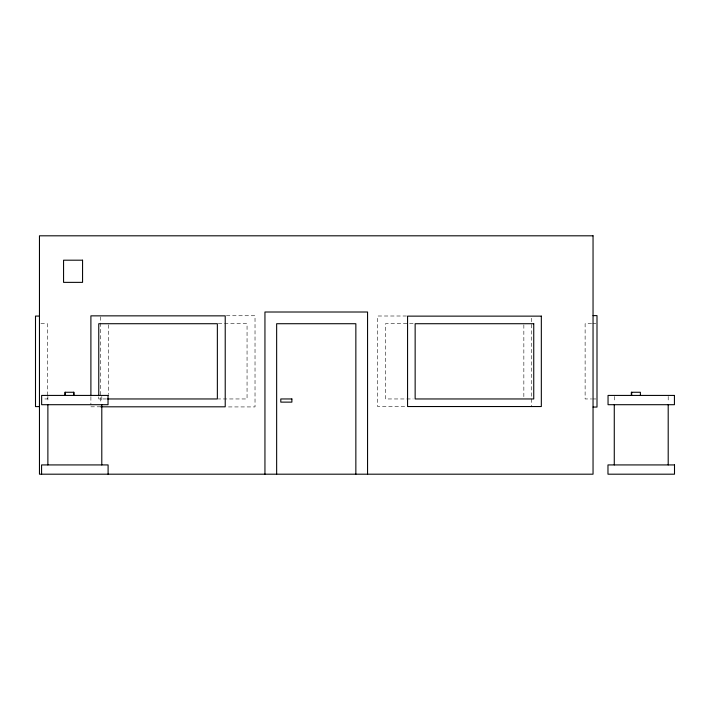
<?xml version="1.0" encoding="UTF-8"?>
<svg xmlns="http://www.w3.org/2000/svg" width="710" height="710" viewBox="0 0 710 710"><rect width="100%" height="100%" fill="white"/><g stroke="black" fill="none" stroke-linecap="round" stroke-linejoin="round"><path stroke-width="0.53" stroke-dasharray="3.55 2.66" d="M226.366 315.746L255.023 315.746L255.023 406.928L226.366 406.928M406.51 316.003L377.729 316.003L377.729 406.67L406.51 406.67M40.896 323.716L47.384 323.716L47.384 398.958L43.062 398.958M218.272 323.716L247.053 323.716L247.053 398.958L218.272 398.958M413.131 323.716L385.45 323.716L385.45 398.958L413.131 398.958M591.607 323.716L585.12 323.716L585.12 398.958L591.607 398.958M592.681 323.716L595.921 323.716M106.518 398.958L98.761 398.958L98.761 396.739M592.681 398.958L595.921 398.958M90.898 406.812L100.802 406.812M668.199 396.455L668.199 402.641M614.274 396.455L614.274 402.641M531.559 318.213L531.559 406.67M523.847 324.825L523.847 398.958M108.657 324.825L108.657 394.529M101.796 396.455L101.796 402.641M100.687 316.846L100.687 402.534M90.898 396.828L90.898 404.593M47.881 396.455L47.881 402.641"/><path stroke-width="1.06" d="M593.045 315.613L597.003 315.613L597.003 407.061L593.045 407.061M39.458 316.074L35.5 316.074L35.5 406.599L39.458 406.599M107.627 398.958L217.358 398.958L217.358 323.716L98.761 323.716L98.761 395.639M100.802 406.812L225.221 406.812L225.221 315.852L90.898 315.852L90.898 395.727M668.199 404.7L668.199 464.926M640.384 395.426L640.384 392.266L631.341 392.266L631.341 395.426M631.687 392.266L631.687 395.426M614.274 404.7L614.274 464.926M367.558 474.191L367.558 312.01L264.945 312.01L264.945 474.191M355.852 474.191L355.852 323.716L276.651 323.716L276.651 474.191M108.097 474.191L108.097 464.926L41.579 464.926L41.579 474.191M101.796 404.7L101.796 464.926M73.991 395.426L73.991 392.266L64.947 392.266L64.947 395.426M73.645 392.266L73.645 395.426M65.284 392.266L65.284 395.426M47.881 404.7L47.881 464.926M593.045 235.809L39.458 235.809L39.458 474.191L593.045 474.191L593.045 235.809M82.564 260.197L63.563 260.197L63.563 282.367L82.564 282.367L82.564 260.197M541.331 316.136L407.567 316.136L407.567 406.537L541.331 406.537L541.331 316.136M533.742 323.716L415.146 323.716L415.146 398.958L533.742 398.958L533.742 323.716M108.035 395.426L41.642 395.426L41.642 404.7L108.035 404.7L108.035 395.426M674.429 395.426L608.044 395.426L608.044 404.7L674.429 404.7L674.429 395.426M291.881 398.958L280.796 398.958L280.796 402.126L291.881 402.126L291.881 398.958M674.5 464.926L607.973 464.926L607.973 474.191L674.5 474.191L674.5 464.926"/></g></svg>
